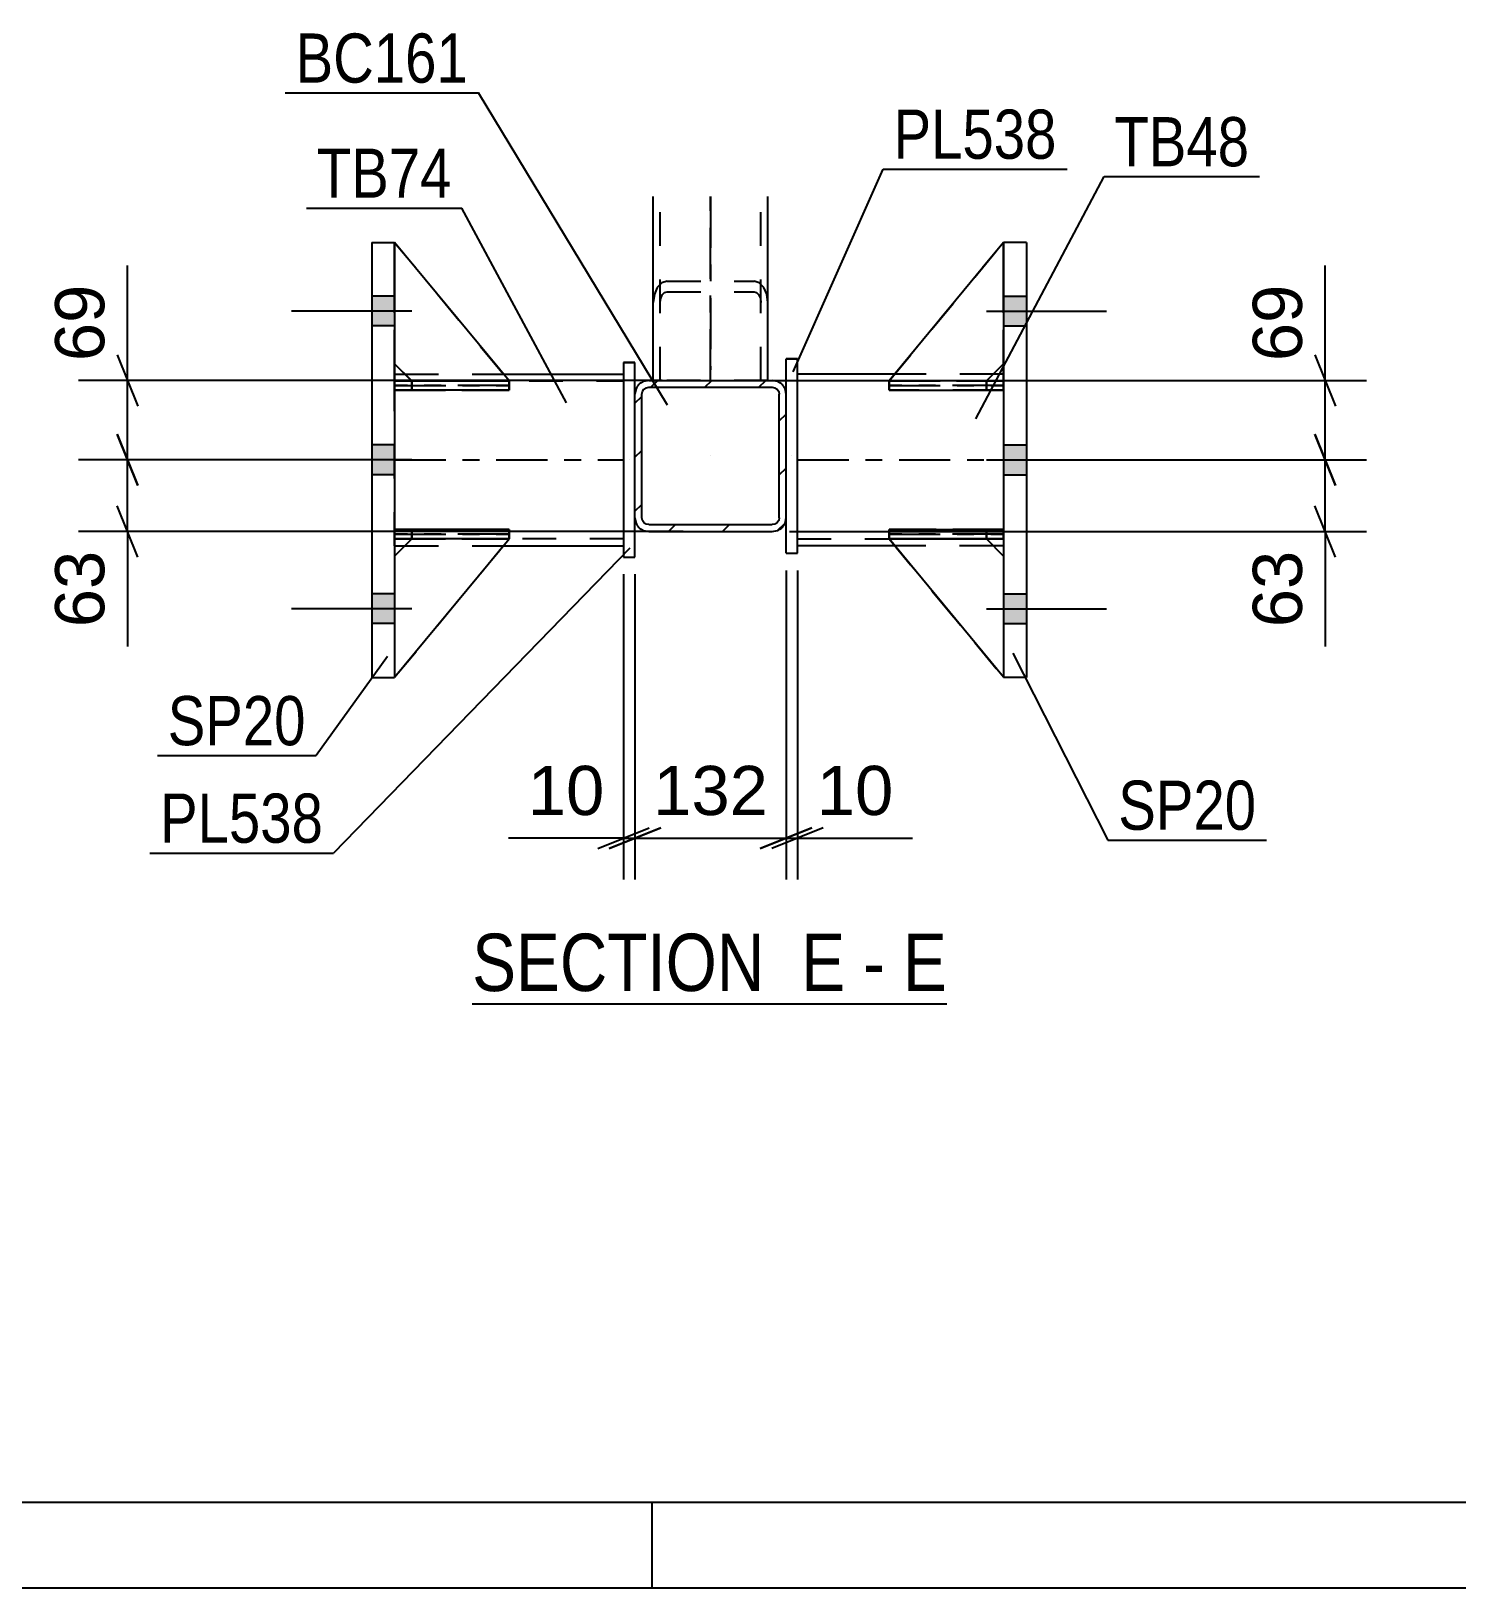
# Model space of a CAD drawing. Header units: millimetres. Extents: x -111 to 730, y -402 to 192.
# Drawn here: x 64 to 147, y -402.3 to -311.6 of the extents above; entities that cross this region are included whole.
import ezdxf

# ---------------------------------------------------------------- set-up
doc = ezdxf.new("R2010")
doc.units = ezdxf.units.MM
doc.linetypes.add('DXK_LINE_DOT2', pattern=[3.9198, 1.9599, -1.9599])
doc.linetypes.add('DXK_LINE_DOT3', pattern=[5.9187, 2.979, -0.9799, 0.9799, -0.9799])
doc.styles.add('Arial', font='ARIAL.TTF', dxfattribs={"height": 0.2})
doc.styles.add('Arial Narrow', font='ARIALN.TTF', dxfattribs={"height": 0.2})

# ---------------------------------------------------------------- blocks, each defined once
blk = doc.blocks.new('Unknown-192539618-1137')
at = {"color": 5, "linetype": 'Continuous'}
for p, q in [((-105.846, -397.25), (725.154, -397.25)), ((100.154, -402.25), (100.154, -397.25)), ((-110.846, -402.25), (730.154, -402.25))]:
    blk.add_line(p, q, dxfattribs=at)
blk = doc.blocks.new('Unknown-192539618-19 - 6327')
at = {"color": 6, "linetype": 'Continuous'}
blk.add_line((89.676, -368.239), (117.323, -368.239), dxfattribs=at)
at = {"color": 0, "linetype": 'Continuous'}
for points in [[(107.785, -367.489), (107.785, -363.989), (89.676, -363.989), (89.676, -367.489)], [(111.391, -367.489), (111.391, -363.989), (108.835, -363.989), (108.835, -367.489)], [(113.716, -367.489), (113.716, -363.989), (112.441, -363.989), (112.441, -367.489)], [(117.323, -367.489), (117.323, -363.989), (114.766, -363.989), (114.766, -367.489)]]:
    blk.add_wipeout(points, dxfattribs=at)
at = {"color": 7, "linetype": 'Continuous', "style": 'Arial Narrow'}
for s, height, p in [('SECTION ', 3.3405, (89.676, -367.489)), ('E', 3.34, (108.835, -367.489)), ('E', 3.34, (114.766, -367.489)), ('-', 3.34, (112.441, -367.489))]:
    blk.add_text(s, height=height, dxfattribs=at).set_placement(p)
blk = doc.blocks.new('Part-192539618-6371 - 6327')
at = {"color": 2, "linetype": 'Continuous'}
for p, q in [((83.822, -323.886), (85.155, -323.886)), ((83.822, -323.886), (83.822, -349.219)), ((85.155, -323.886), (85.155, -349.219)), ((83.822, -349.219), (85.155, -349.219))]:
    blk.add_line(p, q, dxfattribs=at)
blk = doc.blocks.new('Part-192539618-6373 - 6327')
at = {"color": 2, "linetype": 'Continuous'}
for p, q in [((85.155, -341.151), (85.155, -340.617)), ((91.821, -340.617), (85.155, -340.617)), ((91.821, -341.15), (91.821, -340.617)), ((91.821, -341.15), (85.155, -341.151)), ((85.155, -341.151), (85.155, -341.15))]:
    blk.add_line(p, q, dxfattribs=at)
at = {"color": 7, "linetype": 'DXK_LINE_DOT2'}
for p, q in [((86.155, -340.617), (85.155, -340.617)), ((86.155, -341.15), (86.155, -340.617)), ((91.821, -340.617), (86.155, -340.617)), ((85.155, -341.15), (86.155, -341.15)), ((86.155, -341.15), (91.821, -341.15))]:
    blk.add_line(p, q, dxfattribs=at)
at = {"color": 7, "linetype": 'DXK_LINE_DOT3'}
for p, q in [((85.155, -340.884), (91.821, -340.884)), ((91.821, -340.884), (85.155, -340.884))]:
    blk.add_line(p, q, dxfattribs=at)
blk = doc.blocks.new('Part-192539618-6337 - 6327')
at = {"linetype": 'Continuous'}
h = blk.add_hatch(dxfattribs=at)
h.set_pattern_fill('', scale=0.7, style=0, pattern_type=0)
h.set_pattern_definition([(45, (107.4612, -340.6653), (-1.57154, 1.57154), [])])
h.paths.add_polyline_path([(107.155, -340.726), (107.461, -340.665), (107.721, -340.492), (107.894, -340.232), (107.955, -339.926), (107.955, -332.726), (107.894, -332.42), (107.721, -332.16), (107.461, -331.987), (107.155, -331.926), (99.955, -331.926), (99.649, -331.987), (99.389, -332.16), (99.216, -332.42), (99.155, -332.726), (99.155, -339.926), (99.216, -340.232), (99.389, -340.492), (99.649, -340.665), (99.955, -340.726)])
h.paths.add_polyline_path([(99.955, -340.326), (99.802, -340.296), (99.672, -340.209), (99.586, -340.079), (99.555, -339.926), (99.555, -332.726), (99.586, -332.573), (99.672, -332.443), (99.802, -332.357), (99.955, -332.326), (107.155, -332.326), (107.308, -332.357), (107.438, -332.443), (107.525, -332.573), (107.555, -332.726), (107.555, -339.926), (107.525, -340.079), (107.438, -340.209), (107.308, -340.296), (107.155, -340.326)])
at = {"color": 2, "linetype": 'Continuous'}
for p, q in [((99.216, -332.42), (99.155, -332.726)), ((99.155, -332.726), (99.155, -332.726)), ((99.155, -339.926), (99.155, -332.726)), ((99.555, -332.726), (99.586, -332.573)), ((99.555, -332.726), (99.555, -332.726)), ((99.555, -339.926), (99.555, -332.726)), ((99.586, -332.573), (99.672, -332.443)), ((99.955, -331.926), (99.649, -331.987)), ((99.672, -332.443), (99.802, -332.357)), ((99.802, -332.357), (99.955, -332.326)), ((99.955, -331.926), (99.955, -331.926)), ((99.955, -331.926), (107.155, -331.926)), ((99.955, -332.326), (99.955, -332.326)), ((99.955, -332.326), (107.155, -332.326)), ((107.155, -331.926), (107.155, -331.926)), ((107.461, -331.987), (107.155, -331.926)), ((107.155, -332.326), (107.155, -332.326)), ((107.155, -332.326), (107.308, -332.357)), ((107.308, -332.357), (107.438, -332.443)), ((107.438, -332.443), (107.525, -332.573)), ((107.525, -332.573), (107.555, -332.726)), ((107.555, -332.726), (107.555, -332.726)), ((107.555, -339.926), (107.555, -332.726)), ((107.955, -332.726), (107.894, -332.42)), ((107.955, -332.726), (107.955, -332.726)), ((107.955, -339.926), (107.955, -332.726)), ((99.155, -339.926), (99.155, -339.926)), ((99.155, -339.926), (99.216, -340.232)), ((99.555, -339.926), (99.555, -339.926)), ((99.586, -340.079), (99.555, -339.926)), ((107.555, -339.926), (107.525, -340.079)), ((107.555, -339.926), (107.555, -339.926)), ((107.894, -340.232), (107.955, -339.926)), ((107.955, -339.926), (107.955, -339.926)), ((99.672, -340.209), (99.586, -340.079)), ((99.649, -340.665), (99.955, -340.726)), ((99.802, -340.296), (99.672, -340.209)), ((99.955, -340.326), (99.802, -340.296)), ((99.955, -340.326), (99.955, -340.326)), ((99.955, -340.326), (107.155, -340.326)), ((99.955, -340.726), (99.955, -340.726)), ((99.955, -340.726), (107.155, -340.726)), ((107.308, -340.296), (107.155, -340.326)), ((107.155, -340.326), (107.155, -340.326)), ((107.155, -340.726), (107.461, -340.665)), ((107.155, -340.726), (107.155, -340.726)), ((107.438, -340.209), (107.308, -340.296)), ((107.525, -340.079), (107.438, -340.209))]:
    blk.add_line(p, q, dxfattribs=at)
at = {"color": 7, "linetype": 'DXK_LINE_DOT3'}
blk.add_line((103.555, -336.326), (103.555, -336.326), dxfattribs=at)
at = {"color": 2, "linetype": 'Continuous'}
for centre, start, end in [((99.955, -332.726), 112.5, 157.5), ((107.155, -332.726), 22.5, 67.5), ((99.955, -339.926), 202.5, 247.5), ((107.155, -339.926), 292.5, 337.5)]:
    blk.add_arc(centre, 0.8, start, end, dxfattribs=at)
blk = doc.blocks.new('Part-192539618-6366 - 6327')
at = {"color": 2, "linetype": 'Continuous'}
for p, q in [((121.955, -323.886), (120.622, -323.886)), ((120.622, -323.886), (120.622, -349.219)), ((121.955, -323.886), (121.955, -349.219)), ((121.955, -349.219), (120.622, -349.219))]:
    blk.add_line(p, q, dxfattribs=at)
blk = doc.blocks.new('Part-192539618-6435 - 6327')
at = {"color": 2, "linetype": 'Continuous'}
for p, q in [((100.222, -331.926), (100.222, -321.215)), ((106.888, -331.926), (106.888, -321.215))]:
    blk.add_line(p, q, dxfattribs=at)
at = {"color": 7, "linetype": 'DXK_LINE_DOT2'}
for p, q in [((100.622, -331.926), (100.622, -321.215)), ((106.488, -331.926), (106.488, -321.215)), ((106.888, -331.926), (100.222, -331.926)), ((100.283, -331.926), (100.222, -331.926))]:
    blk.add_line(p, q, dxfattribs=at)
at = {"color": 7, "linetype": 'DXK_LINE_DOT3'}
blk.add_line((103.555, -331.926), (103.555, -321.215), dxfattribs=at)
blk = doc.blocks.new('Part-192539618-6372 - 6327')
at = {"color": 2, "linetype": 'Continuous'}
for p, q in [((85.155, -332.484), (85.155, -331.95)), ((85.155, -331.951), (90.99, -331.95)), ((91.821, -332.484), (85.155, -332.484)), ((85.155, -332.484), (85.155, -332.484)), ((91.821, -331.95), (91.816, -331.95)), ((91.821, -332.484), (91.821, -331.95))]:
    blk.add_line(p, q, dxfattribs=at)
at = {"color": 7, "linetype": 'DXK_LINE_DOT2'}
for p, q in [((86.155, -331.95), (85.155, -331.95)), ((85.155, -332.484), (86.155, -332.484)), ((86.155, -332.484), (86.155, -331.95)), ((86.155, -331.95), (91.816, -331.95)), ((86.155, -332.484), (91.821, -332.484))]:
    blk.add_line(p, q, dxfattribs=at)
blk = doc.blocks.new('Part-192539618-6374 - 6327')
at = {"color": 7, "linetype": 'DXK_LINE_DOT2'}
for p, q in [((85.155, -331.95), (86.155, -331.95)), ((91.666, -331.95), (85.155, -331.951)), ((85.155, -331.951), (85.155, -331.95)), ((85.155, -331.95), (85.155, -332.484)), ((85.155, -331.951), (85.155, -332.484)), ((86.155, -332.484), (85.155, -332.484)), ((85.155, -332.484), (91.821, -332.484)), ((85.155, -332.484), (85.155, -332.484)), ((86.155, -331.95), (91.821, -331.95)), ((86.155, -331.95), (86.155, -332.484)), ((91.821, -332.484), (86.155, -332.484)), ((91.821, -331.95), (91.821, -332.484))]:
    blk.add_line(p, q, dxfattribs=at)
at = {"color": 7, "linetype": 'DXK_LINE_DOT3'}
for p, q in [((85.155, -332.217), (91.821, -332.217)), ((91.821, -332.217), (85.155, -332.217))]:
    blk.add_line(p, q, dxfattribs=at)
blk = doc.blocks.new('Part-192539618-6375 - 6327')
at = {"color": 7, "linetype": 'DXK_LINE_DOT2'}
for p, q in [((85.155, -340.617), (86.155, -340.617)), ((91.821, -340.617), (85.155, -340.617)), ((85.155, -340.617), (85.155, -340.617)), ((85.155, -340.617), (85.155, -341.15)), ((85.155, -340.617), (85.155, -341.151)), ((86.155, -340.617), (91.821, -340.617)), ((86.155, -340.617), (86.155, -341.15)), ((91.821, -340.617), (91.821, -341.15)), ((86.155, -341.15), (85.155, -341.15)), ((85.155, -341.151), (91.821, -341.15)), ((85.155, -341.151), (85.155, -341.15)), ((91.821, -341.15), (86.155, -341.15))]:
    blk.add_line(p, q, dxfattribs=at)
blk = doc.blocks.new('Part-192539618-6376 - 6327')
at = {"color": 7, "linetype": 'DXK_LINE_DOT2'}
for p, q in [((85.155, -330.957), (85.155, -323.884)), ((85.155, -323.884), (91.821, -331.957)), ((85.155, -323.884), (91.821, -331.957)), ((86.155, -331.957), (85.155, -330.957)), ((86.155, -331.957), (85.155, -330.957)), ((91.821, -331.957), (86.155, -331.957)), ((86.155, -331.957), (86.155, -331.957)), ((86.155, -331.957), (91.821, -331.957)), ((91.821, -331.957), (91.821, -331.957))]:
    blk.add_line(p, q, dxfattribs=at)
at = {"color": 7, "linetype": 'DXK_LINE_DOT3'}
for p, q in [((85.155, -331.957), (85.155, -323.884)), ((91.821, -331.957), (85.155, -331.957))]:
    blk.add_line(p, q, dxfattribs=at)
blk = doc.blocks.new('Part-192539618-6377 - 6327')
at = {"color": 2, "linetype": 'Continuous'}
for p, q in [((85.155, -323.884), (85.155, -323.884)), ((85.155, -323.884), (85.155, -323.886)), ((91.821, -331.957), (85.155, -323.884)), ((86.148, -331.951), (85.155, -330.957)), ((90.99, -331.957), (91.821, -331.957)), ((91.821, -331.957), (91.821, -331.957))]:
    blk.add_line(p, q, dxfattribs=at)
at = {"color": 7, "linetype": 'DXK_LINE_DOT2'}
for p, q in [((85.155, -323.884), (91.821, -331.957)), ((85.155, -330.957), (85.155, -323.886)), ((86.155, -331.957), (85.155, -330.957)), ((86.155, -331.957), (86.148, -331.951)), ((91.821, -331.957), (86.155, -331.957)), ((86.155, -331.957), (86.155, -331.957)), ((86.155, -331.957), (90.99, -331.957))]:
    blk.add_line(p, q, dxfattribs=at)
at = {"color": 7, "linetype": 'DXK_LINE_DOT3'}
for p, q in [((85.155, -331.957), (85.155, -323.884)), ((91.821, -331.957), (85.155, -331.957))]:
    blk.add_line(p, q, dxfattribs=at)
blk = doc.blocks.new('Part-192539618-6378 - 6327')
at = {"color": 7, "linetype": 'DXK_LINE_DOT2'}
for p, q in [((86.155, -341.157), (85.155, -342.157)), ((85.155, -349.217), (91.821, -341.157)), ((85.155, -342.157), (86.155, -341.157)), ((85.155, -349.217), (91.821, -341.157)), ((91.821, -341.157), (86.155, -341.157)), ((86.155, -341.157), (86.155, -341.157)), ((86.155, -341.157), (91.821, -341.157)), ((91.821, -341.157), (91.821, -341.157)), ((85.155, -342.157), (85.155, -349.217))]:
    blk.add_line(p, q, dxfattribs=at)
at = {"color": 7, "linetype": 'DXK_LINE_DOT3'}
for p, q in [((91.821, -341.157), (85.155, -341.157)), ((85.155, -341.157), (85.155, -349.217))]:
    blk.add_line(p, q, dxfattribs=at)
blk = doc.blocks.new('Part-192539618-6379 - 6327')
at = {"color": 2, "linetype": 'Continuous'}
for p, q in [((86.155, -341.157), (85.155, -342.157)), ((85.155, -349.217), (91.821, -341.157)), ((91.821, -341.157), (86.155, -341.157)), ((86.155, -341.157), (86.155, -341.157)), ((91.821, -341.157), (91.821, -341.157))]:
    blk.add_line(p, q, dxfattribs=at)
at = {"color": 7, "linetype": 'DXK_LINE_DOT2'}
for p, q in [((85.155, -342.157), (86.155, -341.157)), ((85.155, -349.217), (91.821, -341.157)), ((86.155, -341.157), (91.821, -341.157)), ((85.155, -342.157), (85.155, -349.217))]:
    blk.add_line(p, q, dxfattribs=at)
at = {"color": 7, "linetype": 'DXK_LINE_DOT3'}
for p, q in [((91.821, -341.157), (85.155, -341.157)), ((85.155, -341.157), (85.155, -349.217))]:
    blk.add_line(p, q, dxfattribs=at)
blk = doc.blocks.new('Part-192539618-6380 - 6327')
at = {"color": 2, "linetype": 'Continuous'}
for p, q in [((113.961, -331.95), (113.955, -331.95)), ((113.955, -331.95), (113.955, -332.484)), ((113.955, -332.484), (120.622, -332.484)), ((120.622, -331.951), (114.787, -331.95)), ((120.622, -331.95), (120.622, -331.951)), ((120.622, -331.951), (120.622, -332.484))]:
    blk.add_line(p, q, dxfattribs=at)
at = {"color": 7, "linetype": 'DXK_LINE_DOT2'}
for p, q in [((113.955, -332.484), (119.622, -332.484)), ((114.787, -331.95), (113.961, -331.95)), ((119.622, -331.95), (113.961, -331.95)), ((119.622, -331.95), (120.622, -331.95)), ((119.622, -331.95), (119.622, -332.484)), ((119.622, -332.484), (120.622, -332.484)), ((120.622, -331.951), (120.622, -331.95))]:
    blk.add_line(p, q, dxfattribs=at)
blk = doc.blocks.new('Part-192539618-6381 - 6327')
at = {"color": 2, "linetype": 'Continuous'}
for p, q in [((113.955, -340.617), (120.622, -340.617)), ((113.955, -340.617), (113.955, -341.15)), ((120.622, -340.617), (120.622, -340.617)), ((120.622, -341.151), (120.622, -340.617)), ((120.622, -341.151), (113.955, -341.15))]:
    blk.add_line(p, q, dxfattribs=at)
at = {"color": 7, "linetype": 'DXK_LINE_DOT2'}
for p, q in [((119.622, -340.617), (113.955, -340.617)), ((120.622, -340.617), (119.622, -340.617)), ((119.622, -340.617), (119.622, -341.15)), ((120.622, -340.617), (120.622, -340.617)), ((113.955, -341.15), (119.622, -341.15)), ((119.622, -341.15), (120.622, -341.15))]:
    blk.add_line(p, q, dxfattribs=at)
blk = doc.blocks.new('Part-192539618-6382 - 6327')
at = {"color": 7, "linetype": 'DXK_LINE_DOT2'}
for p, q in [((113.955, -332.484), (113.955, -331.95)), ((113.955, -331.95), (119.622, -331.95)), ((120.622, -331.951), (113.955, -331.95)), ((119.622, -332.484), (113.955, -332.484)), ((113.955, -332.484), (120.622, -332.484)), ((119.622, -332.484), (119.622, -331.95)), ((119.622, -331.95), (120.622, -331.95)), ((120.622, -332.484), (119.622, -332.484)), ((120.622, -332.484), (120.622, -331.95)), ((120.622, -331.951), (120.622, -331.95)), ((120.622, -332.484), (120.622, -331.951)), ((120.622, -332.484), (120.622, -332.484))]:
    blk.add_line(p, q, dxfattribs=at)
at = {"color": 7, "linetype": 'DXK_LINE_DOT3'}
for p, q in [((120.622, -332.217), (113.955, -332.217)), ((113.955, -332.217), (120.622, -332.217))]:
    blk.add_line(p, q, dxfattribs=at)
blk = doc.blocks.new('Part-192539618-6383 - 6327')
at = {"color": 7, "linetype": 'DXK_LINE_DOT2'}
for p, q in [((113.955, -341.15), (113.955, -340.617)), ((113.955, -340.617), (119.622, -340.617)), ((120.622, -340.617), (113.955, -340.617)), ((119.622, -341.15), (119.622, -340.617)), ((119.622, -340.617), (120.622, -340.617)), ((120.622, -341.15), (120.622, -340.617)), ((120.622, -341.151), (120.622, -340.617)), ((120.622, -340.617), (120.622, -340.617)), ((119.622, -341.15), (113.955, -341.15)), ((113.955, -341.15), (120.622, -341.151)), ((120.622, -341.15), (119.622, -341.15)), ((120.622, -341.151), (120.622, -341.15))]:
    blk.add_line(p, q, dxfattribs=at)
at = {"color": 7, "linetype": 'DXK_LINE_DOT3'}
for p, q in [((120.622, -340.884), (113.955, -340.884)), ((113.955, -340.884), (120.622, -340.884))]:
    blk.add_line(p, q, dxfattribs=at)
blk = doc.blocks.new('Part-192539618-6386 - 6327')
at = {"color": 7, "linetype": 'DXK_LINE_DOT2'}
for p, q in [((120.622, -323.884), (113.955, -331.957)), ((113.955, -331.957), (120.622, -323.884)), ((120.622, -330.957), (120.622, -323.884)), ((119.622, -331.957), (120.622, -330.957)), ((119.622, -331.957), (120.622, -330.957)), ((113.955, -331.957), (119.622, -331.957)), ((113.955, -331.957), (113.955, -331.957)), ((119.622, -331.957), (113.955, -331.957)), ((119.622, -331.957), (119.622, -331.957))]:
    blk.add_line(p, q, dxfattribs=at)
at = {"color": 7, "linetype": 'DXK_LINE_DOT3'}
for p, q in [((120.622, -331.957), (120.622, -323.884)), ((113.955, -331.957), (120.622, -331.957))]:
    blk.add_line(p, q, dxfattribs=at)
blk = doc.blocks.new('Part-192539618-6389 - 6327')
at = {"color": 2, "linetype": 'Continuous'}
for p, q in [((120.622, -323.884), (113.955, -331.957)), ((120.622, -323.886), (120.622, -323.884)), ((120.622, -323.884), (120.622, -323.884)), ((119.628, -331.951), (120.622, -330.957)), ((114.787, -331.957), (113.955, -331.957)), ((113.955, -331.957), (113.955, -331.957))]:
    blk.add_line(p, q, dxfattribs=at)
at = {"color": 7, "linetype": 'DXK_LINE_DOT2'}
for p, q in [((120.622, -323.884), (113.955, -331.957)), ((120.622, -330.957), (120.622, -323.886)), ((119.622, -331.957), (120.622, -330.957)), ((119.622, -331.957), (113.955, -331.957)), ((119.622, -331.957), (114.787, -331.957)), ((119.622, -331.957), (119.628, -331.951)), ((119.622, -331.957), (119.622, -331.957))]:
    blk.add_line(p, q, dxfattribs=at)
at = {"color": 7, "linetype": 'DXK_LINE_DOT3'}
for p, q in [((120.622, -331.957), (120.622, -323.884)), ((113.955, -331.957), (120.622, -331.957))]:
    blk.add_line(p, q, dxfattribs=at)
blk = doc.blocks.new('Part-192539618-6392 - 6327')
at = {"color": 7, "linetype": 'DXK_LINE_DOT2'}
for p, q in [((113.955, -341.157), (119.622, -341.157)), ((120.622, -349.217), (113.955, -341.157)), ((113.955, -341.157), (113.955, -341.157)), ((119.622, -341.157), (113.955, -341.157)), ((113.955, -341.157), (120.622, -349.217)), ((119.622, -341.157), (120.622, -342.157)), ((119.622, -341.157), (119.622, -341.157)), ((120.622, -342.157), (119.622, -341.157)), ((120.622, -342.157), (120.622, -349.217))]:
    blk.add_line(p, q, dxfattribs=at)
at = {"color": 7, "linetype": 'DXK_LINE_DOT3'}
for p, q in [((113.955, -341.157), (120.622, -341.157)), ((120.622, -341.157), (120.622, -349.217))]:
    blk.add_line(p, q, dxfattribs=at)
blk = doc.blocks.new('Part-192539618-6395 - 6327')
at = {"color": 2, "linetype": 'Continuous'}
for p, q in [((113.955, -341.157), (113.955, -341.157)), ((119.622, -341.157), (113.955, -341.157)), ((120.622, -349.217), (113.955, -341.157)), ((119.622, -341.157), (119.622, -341.157)), ((119.622, -341.157), (120.622, -342.157))]:
    blk.add_line(p, q, dxfattribs=at)
at = {"color": 7, "linetype": 'DXK_LINE_DOT2'}
for p, q in [((113.955, -341.157), (119.622, -341.157)), ((120.622, -349.217), (113.955, -341.157)), ((119.622, -341.157), (120.622, -342.157)), ((120.622, -342.157), (120.622, -349.217))]:
    blk.add_line(p, q, dxfattribs=at)
at = {"color": 7, "linetype": 'DXK_LINE_DOT3'}
for p, q in [((113.955, -341.157), (120.622, -341.157)), ((120.622, -341.157), (120.622, -349.217))]:
    blk.add_line(p, q, dxfattribs=at)
blk = doc.blocks.new('Part-192539618-6400 - 6327')
at = {"color": 2, "linetype": 'Continuous'}
for p, q in [((85.155, -331.552), (85.75, -331.552)), ((91.487, -331.552), (98.488, -331.552)), ((85.155, -341.552), (85.76, -341.552)), ((91.495, -341.552), (98.488, -341.552))]:
    blk.add_line(p, q, dxfattribs=at)
at = {"color": 7, "linetype": 'DXK_LINE_DOT2'}
for p, q in [((85.155, -341.552), (85.155, -331.552)), ((85.75, -331.552), (91.487, -331.552)), ((98.488, -331.552), (98.488, -341.552)), ((85.155, -331.952), (98.488, -331.952)), ((98.488, -341.152), (85.155, -341.152)), ((85.76, -341.552), (91.495, -341.552))]:
    blk.add_line(p, q, dxfattribs=at)
at = {"color": 7, "linetype": 'DXK_LINE_DOT3'}
blk.add_line((85.155, -336.552), (98.488, -336.552), dxfattribs=at)
blk = doc.blocks.new('Bolt-192539618-6469 - 6327')
at = {"linetype": 'Continuous'}
for points in [[(85.155, -328.752), (85.155, -327.019), (83.822, -327.019), (83.822, -328.752)], [(85.155, -328.752), (85.155, -327.019), (83.822, -327.019), (83.822, -328.752)], [(85.155, -328.752), (85.155, -327.019), (83.822, -327.019), (83.822, -328.752)], [(85.155, -337.419), (85.155, -335.686), (83.822, -335.686), (83.822, -337.419)], [(85.155, -337.419), (85.155, -335.686), (83.822, -335.686), (83.822, -337.419)], [(85.155, -346.086), (85.155, -344.352), (83.822, -344.352), (83.822, -346.086)], [(85.155, -346.086), (85.155, -344.352), (83.822, -344.352), (83.822, -346.086)], [(85.155, -346.086), (85.155, -344.352), (83.822, -344.352), (83.822, -346.086)]]:
    blk.add_hatch(color=1, dxfattribs=at).paths.add_polyline_path(points)
at = {"color": 1, "linetype": 'Continuous'}
for p, q in [((85.155, -327.019), (83.822, -327.019)), ((85.155, -327.019), (83.822, -327.019)), ((85.155, -327.019), (83.822, -327.019)), ((86.155, -327.886), (79.155, -327.886)), ((86.155, -327.886), (79.155, -327.886)), ((86.155, -327.886), (79.155, -327.886)), ((85.155, -328.752), (83.822, -328.752)), ((85.155, -328.752), (83.822, -328.752)), ((85.155, -328.752), (83.822, -328.752)), ((85.155, -335.686), (83.822, -335.686)), ((85.155, -335.686), (83.822, -335.686)), ((86.155, -336.552), (79.155, -336.552)), ((86.155, -336.552), (79.155, -336.552)), ((85.155, -337.419), (83.822, -337.419)), ((85.155, -337.419), (83.822, -337.419)), ((85.155, -344.352), (83.822, -344.352)), ((85.155, -344.352), (83.822, -344.352)), ((85.155, -344.352), (83.822, -344.352)), ((86.155, -345.219), (79.155, -345.219)), ((86.155, -345.219), (79.155, -345.219)), ((86.155, -345.219), (79.155, -345.219)), ((85.155, -346.086), (83.822, -346.086)), ((85.155, -346.086), (83.822, -346.086)), ((85.155, -346.086), (83.822, -346.086))]:
    blk.add_line(p, q, dxfattribs=at)
blk = doc.blocks.new('Part-192539618-6405 - 6327')
at = {"color": 2, "linetype": 'Continuous'}
for p, q in [((99.155, -330.884), (98.488, -330.884)), ((98.488, -330.884), (98.488, -342.217)), ((99.155, -332.726), (99.155, -330.884)), ((99.155, -342.217), (99.155, -339.926)), ((98.488, -342.217), (99.155, -342.217))]:
    blk.add_line(p, q, dxfattribs=at)
at = {"color": 7, "linetype": 'DXK_LINE_DOT2'}
for p, q in [((98.488, -330.884), (99.155, -330.884)), ((99.155, -339.926), (99.155, -332.726)), ((98.488, -342.217), (99.155, -342.217))]:
    blk.add_line(p, q, dxfattribs=at)
at = {"color": 7, "linetype": 'DXK_LINE_DOT3'}
blk.add_line((98.822, -336.55), (98.822, -336.55), dxfattribs=at)
blk = doc.blocks.new('Bolt-192539618-6470 - 6327')
at = {"linetype": 'Continuous'}
for points in [[(121.955, -328.752), (121.955, -327.019), (120.622, -327.019), (120.622, -328.752)], [(121.955, -328.752), (121.955, -327.019), (120.622, -327.019), (120.622, -328.752)], [(121.955, -328.752), (121.955, -327.019), (120.622, -327.019), (120.622, -328.752)], [(121.955, -337.419), (121.955, -335.686), (120.622, -335.686), (120.622, -337.419)], [(121.955, -337.419), (121.955, -335.686), (120.622, -335.686), (120.622, -337.419)], [(121.955, -346.086), (121.955, -344.352), (120.622, -344.352), (120.622, -346.086)], [(121.955, -346.086), (121.955, -344.352), (120.622, -344.352), (120.622, -346.086)], [(121.955, -346.086), (121.955, -344.352), (120.622, -344.352), (120.622, -346.086)]]:
    blk.add_hatch(color=1, dxfattribs=at).paths.add_polyline_path(points)
at = {"color": 1, "linetype": 'Continuous'}
for p, q in [((120.622, -327.019), (121.955, -327.019)), ((120.622, -327.019), (121.955, -327.019)), ((120.622, -327.019), (121.955, -327.019)), ((119.622, -327.886), (126.622, -327.886)), ((119.622, -327.886), (126.622, -327.886)), ((119.622, -327.886), (126.622, -327.886)), ((120.622, -328.752), (121.955, -328.752)), ((120.622, -328.752), (121.955, -328.752)), ((120.622, -328.752), (121.955, -328.752)), ((120.622, -335.686), (121.955, -335.686)), ((120.622, -335.686), (121.955, -335.686)), ((119.622, -336.552), (126.622, -336.552)), ((119.622, -336.552), (126.622, -336.552)), ((120.622, -337.419), (121.955, -337.419)), ((120.622, -337.419), (121.955, -337.419)), ((120.622, -344.352), (121.955, -344.352)), ((120.622, -344.352), (121.955, -344.352)), ((120.622, -344.352), (121.955, -344.352)), ((119.622, -345.219), (126.622, -345.219)), ((119.622, -345.219), (126.622, -345.219)), ((119.622, -345.219), (126.622, -345.219)), ((120.622, -346.086), (121.955, -346.086)), ((120.622, -346.086), (121.955, -346.086)), ((120.622, -346.086), (121.955, -346.086))]:
    blk.add_line(p, q, dxfattribs=at)
blk = doc.blocks.new('Part-192539618-6410 - 6327')
at = {"color": 2, "linetype": 'Continuous'}
for p, q in [((107.955, -330.66), (108.622, -330.66)), ((107.955, -332.727), (107.955, -330.66)), ((108.622, -341.993), (108.622, -330.66)), ((107.955, -341.993), (107.955, -339.925)), ((107.955, -341.993), (108.622, -341.993))]:
    blk.add_line(p, q, dxfattribs=at)
at = {"color": 7, "linetype": 'DXK_LINE_DOT2'}
for p, q in [((108.622, -330.66), (107.955, -330.66)), ((107.955, -339.925), (107.955, -332.727)), ((107.955, -341.993), (108.622, -341.993))]:
    blk.add_line(p, q, dxfattribs=at)
at = {"color": 7, "linetype": 'DXK_LINE_DOT3'}
blk.add_line((108.289, -336.326), (108.289, -336.326), dxfattribs=at)
blk = doc.blocks.new('Part-192539618-6415 - 6327')
at = {"color": 2, "linetype": 'Continuous'}
for p, q in [((114.289, -331.552), (108.622, -331.552)), ((120.622, -331.552), (120.027, -331.552)), ((114.282, -341.552), (108.622, -341.552)), ((120.622, -341.552), (120.017, -341.552))]:
    blk.add_line(p, q, dxfattribs=at)
at = {"color": 7, "linetype": 'DXK_LINE_DOT2'}
for p, q in [((108.622, -341.552), (108.622, -331.552)), ((120.027, -331.552), (114.289, -331.552)), ((120.622, -331.552), (120.622, -341.552)), ((120.622, -331.952), (108.622, -331.952)), ((108.622, -341.152), (120.622, -341.152)), ((120.017, -341.552), (114.282, -341.552))]:
    blk.add_line(p, q, dxfattribs=at)
at = {"color": 7, "linetype": 'DXK_LINE_DOT3'}
blk.add_line((108.622, -336.552), (120.622, -336.552), dxfattribs=at)
blk = doc.blocks.new('Part-192539618-6429 - 6327')
at = {"color": 7, "linetype": 'DXK_LINE_DOT2'}
for p, q in [((100.222, -331.926), (100.222, -321.215)), ((100.622, -331.926), (100.622, -321.215)), ((106.488, -331.926), (106.488, -321.215)), ((106.888, -331.926), (106.888, -321.215)), ((100.716, -326.236), (100.456, -326.505)), ((101.022, -326.142), (100.716, -326.236)), ((101.022, -326.142), (106.088, -326.142)), ((106.395, -326.236), (106.088, -326.142)), ((106.654, -326.505), (106.395, -326.236)), ((100.283, -326.908), (100.222, -327.382)), ((100.456, -326.505), (100.283, -326.908)), ((100.622, -327.382), (100.652, -327.145)), ((100.652, -327.145), (100.739, -326.944)), ((100.739, -326.944), (100.869, -326.809)), ((100.869, -326.809), (101.022, -326.762)), ((101.022, -326.762), (106.088, -326.762)), ((106.088, -326.762), (106.242, -326.809)), ((106.242, -326.809), (106.371, -326.944)), ((106.371, -326.944), (106.458, -327.145)), ((106.458, -327.145), (106.488, -327.382)), ((106.828, -326.908), (106.654, -326.505)), ((106.888, -327.382), (106.828, -326.908)), ((100.222, -331.926), (106.888, -331.926)), ((100.283, -331.926), (100.222, -331.926))]:
    blk.add_line(p, q, dxfattribs=at)
at = {"color": 7, "linetype": 'DXK_LINE_DOT3'}
blk.add_line((103.555, -321.215), (103.555, -331.309), dxfattribs=at)
blk = doc.blocks.new('StraightDimension-192539618-45405 - 6327')
at = {"color": 7, "linetype": 'Continuous'}
for p, q in [((107.955, -342.993), (107.955, -360.989)), ((108.622, -342.993), (108.622, -360.989)), ((106.455, -359.189), (109.455, -357.989)), ((110.122, -357.989), (107.122, -359.189)), ((107.955, -358.589), (108.622, -358.589)), ((108.622, -358.589), (115.319, -358.589)), ((108.622, -358.589), (115.319, -358.589))]:
    blk.add_line(p, q, dxfattribs=at)
at = {"color": 0}
blk.add_wipeout([(114.794, -357.839), (114.794, -353.639), (109.147, -353.639), (109.147, -357.839)], dxfattribs=at)
at = {"color": 3, "style": 'Arial'}
blk.add_text('10', height=2.8652, dxfattribs=at).set_placement((109.747, -357.239))
blk = doc.blocks.new('StraightDimension-192539618-37899 - 6327')
at = {"color": 7, "linetype": 'Continuous'}
for p, q in [((69.597, -331.926), (69.597, -325.229)), ((69.597, -331.926), (69.597, -325.229)), ((68.997, -330.426), (70.197, -333.426)), ((100.741, -331.926), (66.747, -331.926)), ((69.597, -336.552), (69.597, -331.926)), ((70.197, -338.052), (68.997, -335.052)), ((82.822, -336.552), (66.747, -336.552))]:
    blk.add_line(p, q, dxfattribs=at)
at = {"color": 0}
blk.add_wipeout([(68.847, -325.754), (64.647, -325.754), (64.647, -331.401), (68.847, -331.401)], dxfattribs=at)
at = {"color": 3, "style": 'Arial'}
blk.add_text('69', height=2.8652, rotation=90.00021, dxfattribs=at).set_placement((68.247, -330.801))
blk = doc.blocks.new('StraightDimension-192539618-45407 - 6327')
at = {"color": 7, "linetype": 'Continuous'}
for p, q in [((98.488, -343.217), (98.488, -360.989)), ((99.155, -343.217), (99.155, -360.989)), ((96.988, -359.189), (99.988, -357.989)), ((100.655, -357.989), (97.655, -359.189)), ((98.488, -358.589), (91.791, -358.589)), ((98.488, -358.589), (91.791, -358.589)), ((98.488, -358.589), (99.155, -358.589))]:
    blk.add_line(p, q, dxfattribs=at)
at = {"color": 0}
blk.add_wipeout([(97.963, -357.839), (97.963, -353.639), (92.316, -353.639), (92.316, -357.839)], dxfattribs=at)
at = {"color": 3, "style": 'Arial'}
blk.add_text('10', height=2.8652, dxfattribs=at).set_placement((92.916, -357.239))
blk = doc.blocks.new('StraightDimension-192539618-37900 - 6327')
at = {"color": 7, "linetype": 'Continuous'}
for p, q in [((68.997, -335.052), (70.197, -338.052)), ((82.822, -336.552), (66.747, -336.552)), ((69.597, -340.726), (69.597, -336.552)), ((70.197, -342.226), (68.997, -339.226)), ((101.965, -340.726), (66.747, -340.726)), ((69.597, -340.726), (69.597, -347.424)), ((69.597, -340.726), (69.597, -347.424))]:
    blk.add_line(p, q, dxfattribs=at)
at = {"color": 0}
blk.add_wipeout([(68.847, -341.251), (64.647, -341.251), (64.647, -346.899), (68.847, -346.899)], dxfattribs=at)
at = {"color": 3, "style": 'Arial'}
blk.add_text('63', height=2.8652, rotation=90.00021, dxfattribs=at).set_placement((68.247, -346.299))
blk = doc.blocks.new('StraightDimension-192539618-37927 - 6327')
at = {"color": 7, "linetype": 'Continuous'}
for p, q in [((139.352, -331.926), (139.352, -325.229)), ((139.352, -331.926), (139.352, -325.229)), ((138.752, -330.426), (139.952, -333.426)), ((106.726, -331.926), (141.752, -331.926)), ((139.352, -336.552), (139.352, -331.926)), ((139.952, -338.052), (138.752, -335.052)), ((122.955, -336.552), (141.752, -336.552))]:
    blk.add_line(p, q, dxfattribs=at)
at = {"color": 0}
blk.add_wipeout([(138.602, -325.754), (134.402, -325.754), (134.402, -331.401), (138.602, -331.401)], dxfattribs=at)
at = {"color": 3, "style": 'Arial'}
blk.add_text('69', height=2.8652, rotation=90.00021, dxfattribs=at).set_placement((138.002, -330.801))
blk = doc.blocks.new('StraightDimension-192539618-37928 - 6327')
at = {"color": 7, "linetype": 'Continuous'}
for p, q in [((138.752, -335.052), (139.952, -338.052)), ((122.955, -336.552), (141.752, -336.552)), ((139.352, -340.726), (139.352, -336.552)), ((139.952, -342.226), (138.752, -339.226)), ((108.155, -340.726), (141.752, -340.726)), ((139.352, -340.726), (139.352, -347.424)), ((139.352, -340.726), (139.352, -347.424))]:
    blk.add_line(p, q, dxfattribs=at)
at = {"color": 0}
blk.add_wipeout([(138.602, -341.251), (134.402, -341.251), (134.402, -346.899), (138.602, -346.899)], dxfattribs=at)
at = {"color": 3, "style": 'Arial'}
blk.add_text('63', height=2.8652, rotation=90.00021, dxfattribs=at).set_placement((138.002, -346.299))
blk = doc.blocks.new('StraightDimension-192539618-45406 - 6327')
at = {"color": 7, "linetype": 'Continuous'}
for p, q in [((99.155, -343.217), (99.155, -360.989)), ((107.955, -342.993), (107.955, -360.989)), ((97.655, -359.189), (100.655, -357.989)), ((109.455, -357.989), (106.455, -359.189)), ((99.155, -358.589), (107.955, -358.589))]:
    blk.add_line(p, q, dxfattribs=at)
at = {"color": 0}
blk.add_wipeout([(107.491, -357.839), (107.491, -353.639), (99.62, -353.639), (99.62, -357.839)], dxfattribs=at)
at = {"color": 3, "style": 'Arial'}
blk.add_text('132', height=2.8652, dxfattribs=at).set_placement((100.22, -357.239))
blk = doc.blocks.new('Mark-192539618-6333 - 6327')
at = {"color": 30, "linetype": 'Continuous'}
for p in [(78.79, -315.182), (101.04, -333.366)]:
    blk.add_line(p, (90.039, -315.182), dxfattribs=at)
at = {"color": 0}
blk.add_wipeout([(89.439, -314.582), (89.439, -311.582), (79.39, -311.582), (79.39, -314.582)], dxfattribs=at)
blk.add_wipeout([(89.439, -314.582), (89.439, -311.582), (79.39, -311.582), (79.39, -314.582)], dxfattribs=at)
at = {"color": 3, "style": 'Arial Narrow'}
blk.add_text('BC161', height=2.8633, dxfattribs=at).set_placement((79.39, -314.582))
blk = doc.blocks.new('Mark-192539618-6362 - 6327')
at = {"color": 30, "linetype": 'Continuous'}
for p, q in [((121.156, -347.804), (126.703, -358.698)), ((126.703, -358.698), (135.942, -358.698))]:
    blk.add_line(p, q, dxfattribs=at)
at = {"color": 0}
blk.add_wipeout([(135.342, -358.098), (135.342, -355.098), (127.303, -355.098), (127.303, -358.098)], dxfattribs=at)
blk.add_wipeout([(135.342, -358.098), (135.342, -355.098), (127.303, -355.098), (127.303, -358.098)], dxfattribs=at)
at = {"color": 3, "style": 'Arial Narrow'}
blk.add_text('SP20', height=2.8633, dxfattribs=at).set_placement((127.303, -358.098))
blk = doc.blocks.new('Mark-192539618-6367 - 6327')
at = {"color": 30, "linetype": 'Continuous'}
for p in [(84.751, -348.011), (71.342, -353.773)]:
    blk.add_line(p, (80.581, -353.773), dxfattribs=at)
at = {"color": 0}
blk.add_wipeout([(79.981, -353.173), (79.981, -350.173), (71.942, -350.173), (71.942, -353.173)], dxfattribs=at)
blk.add_wipeout([(79.981, -353.173), (79.981, -350.173), (71.942, -350.173), (71.942, -353.173)], dxfattribs=at)
at = {"color": 3, "style": 'Arial Narrow'}
blk.add_text('SP20', height=2.8633, dxfattribs=at).set_placement((71.942, -353.173))
blk = doc.blocks.new('Mark-192539618-6396 - 6327')
at = {"color": 30, "linetype": 'Continuous'}
for p in [(80.026, -321.887), (95.169, -333.232)]:
    blk.add_line(p, (89.08, -321.887), dxfattribs=at)
at = {"color": 0}
blk.add_wipeout([(88.48, -321.287), (88.48, -318.287), (80.626, -318.287), (80.626, -321.287)], dxfattribs=at)
blk.add_wipeout([(88.48, -321.287), (88.48, -318.287), (80.626, -318.287), (80.626, -321.287)], dxfattribs=at)
at = {"color": 3, "style": 'Arial Narrow'}
blk.add_text('TB74', height=2.8633, dxfattribs=at).set_placement((80.626, -321.287))
blk = doc.blocks.new('Mark-192539618-6401 - 6327')
at = {"color": 30, "linetype": 'Continuous'}
for p in [(98.853, -341.689), (70.895, -359.451)]:
    blk.add_line(p, (81.599, -359.451), dxfattribs=at)
at = {"color": 0}
blk.add_wipeout([(80.999, -358.851), (80.999, -355.851), (71.495, -355.851), (71.495, -358.851)], dxfattribs=at)
blk.add_wipeout([(80.999, -358.851), (80.999, -355.851), (71.495, -355.851), (71.495, -358.851)], dxfattribs=at)
at = {"color": 3, "style": 'Arial Narrow'}
blk.add_text('PL538', height=2.8633, dxfattribs=at).set_placement((71.495, -358.851))
blk = doc.blocks.new('Mark-192539618-6406 - 6327')
at = {"color": 30, "linetype": 'Continuous'}
for p, q in [((108.374, -331.419), (113.616, -319.614)), ((113.616, -319.614), (124.32, -319.614))]:
    blk.add_line(p, q, dxfattribs=at)
at = {"color": 0}
blk.add_wipeout([(123.72, -319.014), (123.72, -316.014), (114.216, -316.014), (114.216, -319.014)], dxfattribs=at)
blk.add_wipeout([(123.72, -319.014), (123.72, -316.014), (114.216, -316.014), (114.216, -319.014)], dxfattribs=at)
at = {"color": 3, "style": 'Arial Narrow'}
blk.add_text('PL538', height=2.8633, dxfattribs=at).set_placement((114.216, -319.014))
blk = doc.blocks.new('Mark-192539618-6411 - 6327')
at = {"color": 30, "linetype": 'Continuous'}
for p, q in [((119.014, -334.156), (126.479, -320.053)), ((126.479, -320.053), (135.534, -320.053))]:
    blk.add_line(p, q, dxfattribs=at)
at = {"color": 0}
blk.add_wipeout([(134.934, -319.453), (134.934, -316.453), (127.079, -316.453), (127.079, -319.453)], dxfattribs=at)
blk.add_wipeout([(134.934, -319.453), (134.934, -316.453), (127.079, -316.453), (127.079, -319.453)], dxfattribs=at)
at = {"color": 3, "style": 'Arial Narrow'}
blk.add_text('TB48', height=2.8633, dxfattribs=at).set_placement((127.079, -319.453))

msp = doc.modelspace()

# ---------------------------------------------------------------- block references
for name in ['Unknown-192539618-1137', 'Part-192539618-6435 - 6327', 'Part-192539618-6429 - 6327', 'Part-192539618-6371 - 6327', 'Part-192539618-6376 - 6327', 'Part-192539618-6377 - 6327', 'Part-192539618-6386 - 6327', 'Part-192539618-6389 - 6327', 'Part-192539618-6366 - 6327', 'Bolt-192539618-6469 - 6327', 'Bolt-192539618-6470 - 6327', 'Part-192539618-6405 - 6327', 'Part-192539618-6410 - 6327', 'Part-192539618-6400 - 6327', 'Part-192539618-6415 - 6327', 'Part-192539618-6372 - 6327', 'Part-192539618-6374 - 6327', 'Part-192539618-6337 - 6327', 'Part-192539618-6380 - 6327', 'Part-192539618-6382 - 6327', 'Part-192539618-6373 - 6327', 'Part-192539618-6375 - 6327', 'Part-192539618-6381 - 6327', 'Part-192539618-6383 - 6327', 'Part-192539618-6378 - 6327', 'Part-192539618-6379 - 6327', 'Part-192539618-6392 - 6327', 'Part-192539618-6395 - 6327']:
    msp.add_blockref(name, (0, 0))

# ---------------------------------------------------------------- next in the draw order: block references
for name in ['StraightDimension-192539618-37899 - 6327', 'StraightDimension-192539618-37927 - 6327', 'StraightDimension-192539618-45407 - 6327', 'StraightDimension-192539618-45405 - 6327', 'Mark-192539618-6367 - 6327', 'Unknown-192539618-19 - 6327']:
    msp.add_blockref(name, (0, 0))

# ---------------------------------------------------------------- next in the draw order: block references
for name in ['Mark-192539618-6333 - 6327', 'Mark-192539618-6406 - 6327', 'StraightDimension-192539618-37900 - 6327', 'StraightDimension-192539618-37928 - 6327']:
    msp.add_blockref(name, (0, 0))

# ---------------------------------------------------------------- next in the draw order: block references
for name in ['Mark-192539618-6411 - 6327', 'Mark-192539618-6396 - 6327', 'StraightDimension-192539618-45406 - 6327', 'Mark-192539618-6362 - 6327']:
    msp.add_blockref(name, (0, 0))

# ---------------------------------------------------------------- next in the draw order: block references
msp.add_blockref('Mark-192539618-6401 - 6327', (0, 0))

doc.saveas('drawing.dxf')
